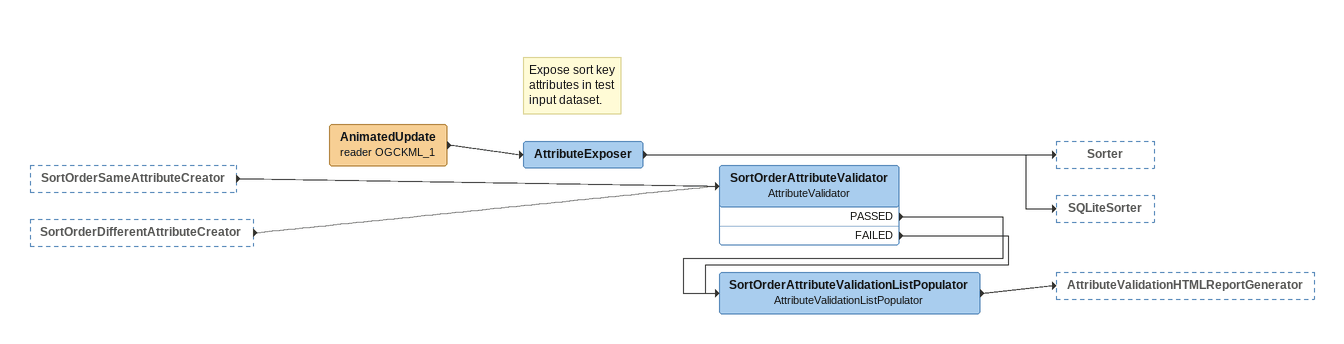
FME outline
SortOrderSameAttributeCreator [outside]
    -> SortOrderAttributeValidator
SortOrderDifferentAttributeCreator [outside]
    -> SortOrderAttributeValidator
AnimatedUpdate (reader OGCKML_1)
    -> AttributeExposer
Note: Expose sort key / attributes in test / input dataset.
AttributeExposer
    -> Sorter
    -> SQLiteSorter
SortOrderAttributeValidator: AttributeValidator
    PASSED -> SortOrderAttributeValidationListPopulator
    FAILED -> SortOrderAttributeValidationListPopulator
SortOrderAttributeValidationListPopulator: AttributeValidationListPopulator
    -> AttributeValidationHTMLReportGenerator
